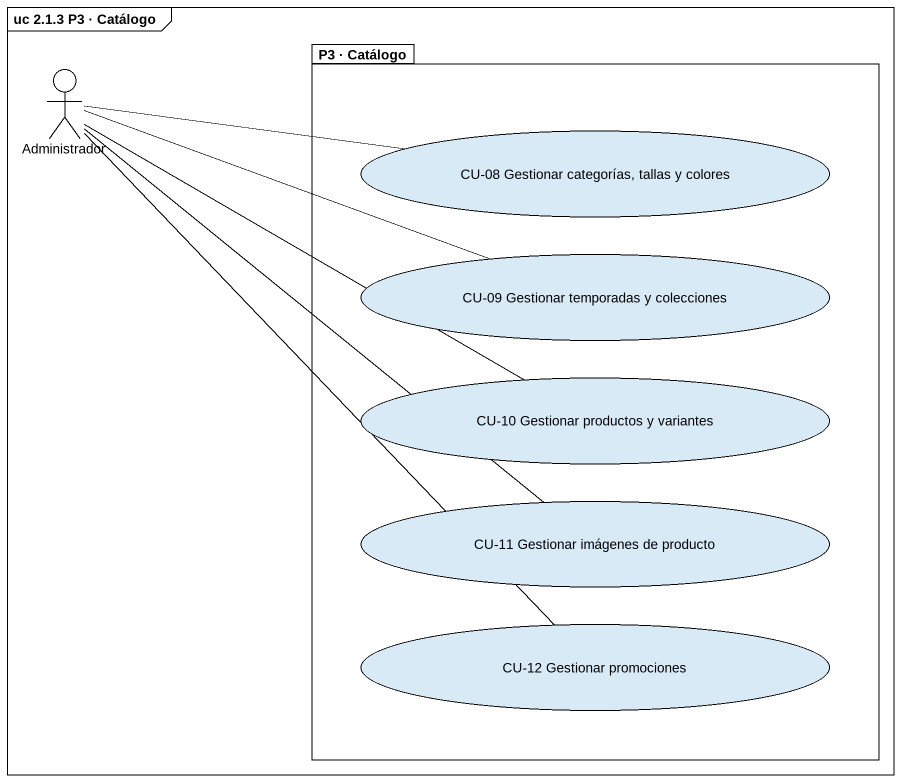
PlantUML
@startuml
mainframe uc 2.1.3 P3 · Catálogo
actor Administrador
package "P3 · Catálogo" as P3_Catálogo {
  usecase "CU-08 Gestionar categorías, tallas y colores" as CU_08_Gestionar_categorías
  usecase "CU-09 Gestionar temporadas y colecciones" as CU_09_Gestionar_temporadas
  usecase "CU-10 Gestionar productos y variantes" as CU_10_Gestionar_productos_y
  usecase "CU-11 Gestionar imágenes de producto" as CU_11_Gestionar_imágenes_de
  usecase "CU-12 Gestionar promociones" as CU_12_Gestionar_promociones
}
Administrador -right- CU_08_Gestionar_categorías
Administrador -right- CU_09_Gestionar_temporadas
Administrador -right- CU_10_Gestionar_productos_y
Administrador -- CU_11_Gestionar_imágenes_de
Administrador -- CU_12_Gestionar_promociones
@enduml
